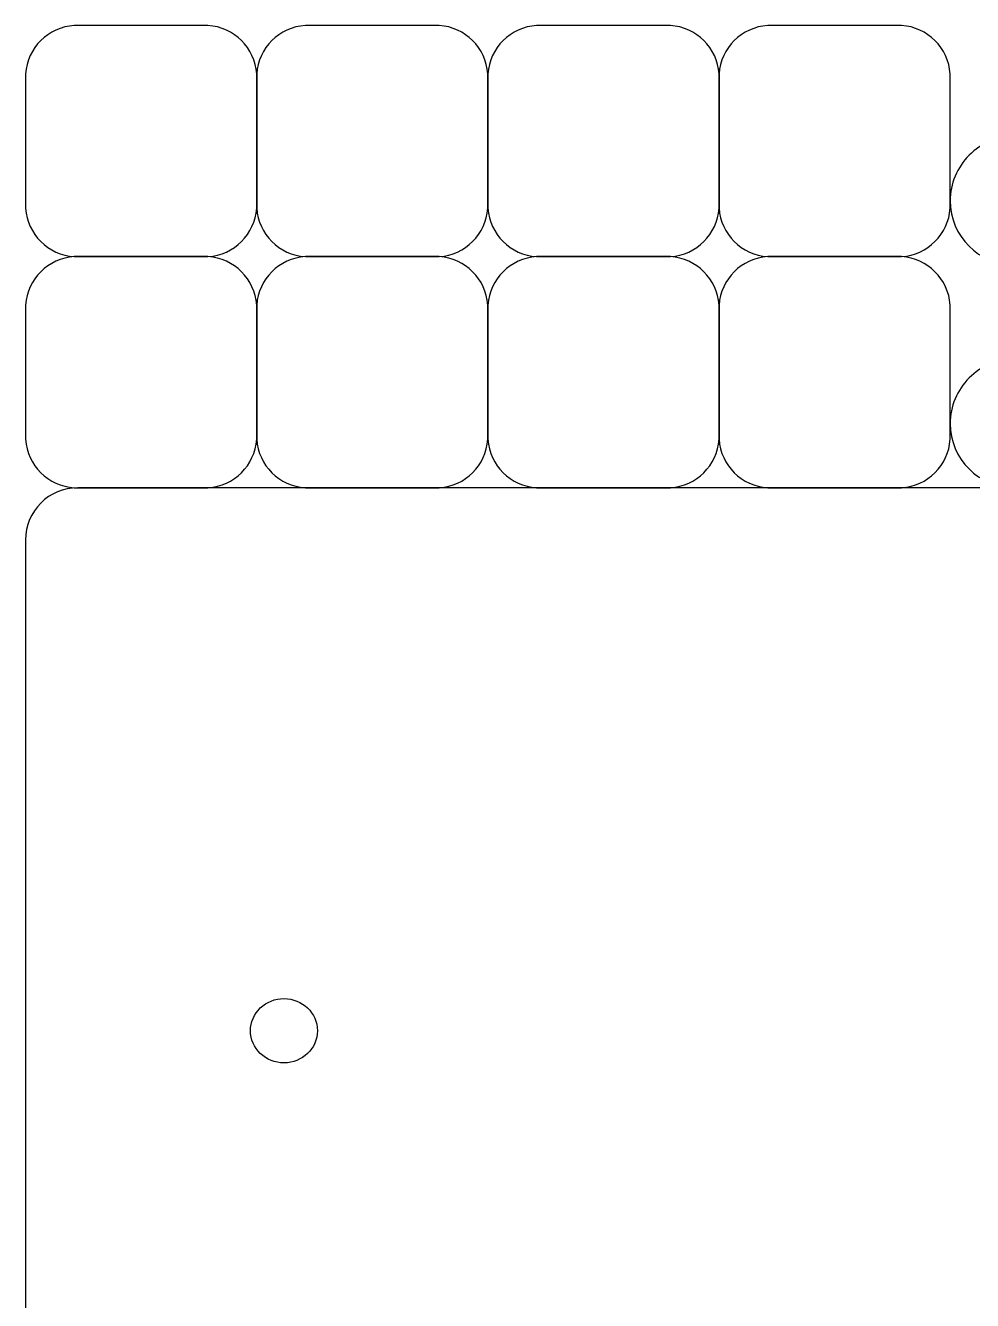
# Model space of a CAD drawing. Extents: x 0.7 to 99.3, y 0 to 99.4.
# Drawn here: x 0.72 to 37.54, y 49.68 to 99.25 of the extents above; entities that cross this region are included whole.
import ezdxf

# ---------------------------------------------------------------- set-up
doc = ezdxf.new("R2010")
doc.units = 0
doc.layers.get('0').update_dxf_attribs({"linetype": 'CONTINUOUS'})

msp = doc.modelspace()

# ---------------------------------------------------------------- linework, layer by layer
at = {"color": 7}
for p, q in [((7.8177, 99.252939), (2.616983, 99.252939)), ((2.616983, 99.252939), (2.616983, 99.252939)), ((16.804163, 99.252939), (11.603446, 99.252939)), ((11.603446, 99.252939), (11.603446, 99.252939)), ((25.790625, 99.252939), (20.589909, 99.252939)), ((20.589909, 99.252939), (20.589909, 99.252939)), ((34.777087, 99.252939), (29.576372, 99.252939)), ((29.576372, 99.252939), (29.576372, 99.252939)), ((0.72411, 97.369987), (0.72411, 92.149426)), ((9.710573, 92.149426), (9.710573, 97.369987)), ((9.710573, 97.369987), (9.710573, 92.149426)), ((18.697036, 92.149426), (18.697036, 97.369987)), ((18.697036, 97.369987), (18.697036, 92.149426)), ((27.683498, 92.149426), (27.683498, 97.369987)), ((27.683498, 97.369987), (27.683498, 92.149426)), ((36.66996, 92.149426), (36.66996, 97.369987)), ((7.8177, 90.266476), (2.616983, 90.266476)), ((2.616983, 90.266476), (2.616983, 90.266476)), ((2.616983, 90.266476), (7.8177, 90.266476)), ((16.804163, 90.266476), (11.603446, 90.266476)), ((11.603446, 90.266476), (11.603446, 90.266476)), ((11.603446, 90.266476), (16.804163, 90.266476)), ((20.589909, 90.266476), (25.790625, 90.266476)), ((25.790625, 90.266476), (20.589909, 90.266476)), ((20.589909, 90.266476), (20.589909, 90.266476)), ((34.777087, 90.266476), (29.576372, 90.266476)), ((29.576372, 90.266476), (29.576372, 90.266476)), ((29.576372, 90.266476), (34.777087, 90.266476)), ((0.72411, 88.383523), (0.72411, 83.162962)), ((9.710573, 83.162962), (9.710573, 88.383523)), ((9.710573, 88.383523), (9.710573, 83.162962)), ((18.697036, 83.162962), (18.697036, 88.383523)), ((18.697036, 88.383523), (18.697036, 83.162962)), ((27.683498, 83.162962), (27.683498, 88.383523)), ((27.683498, 88.383523), (27.683498, 83.162962)), ((36.66996, 83.162962), (36.66996, 88.383523)), ((2.616983, 81.280012), (7.8177, 81.280012)), ((97.244112, 81.280012), (2.755887, 81.280012)), ((2.755887, 81.280012), (2.755887, 81.280012)), ((11.603446, 81.280012), (16.804163, 81.280012)), ((20.589909, 81.280012), (25.790625, 81.280012)), ((29.576372, 81.280012), (34.777087, 81.280012)), ((0.72411, 79.247674), (0.72411, 2.031788)), ((10.770008, 61.418001), (10.770008, 61.418001))]:
    msp.add_line(p, q, dxfattribs=at)
for points in [[(2.616983, 99.252939), (1.600865, 99.188172), (0.794167, 98.384643), (0.72411, 97.369987)], [(9.710573, 97.369987), (9.640517, 98.384643), (8.833818, 99.188172), (7.8177, 99.252939)], [(11.603446, 99.252939), (10.587328, 99.188172), (9.78063, 98.384643), (9.710573, 97.369987)], [(18.697036, 97.369987), (18.62698, 98.384643), (17.820281, 99.188172), (16.804163, 99.252939)], [(20.589909, 99.252939), (19.573791, 99.188172), (18.767092, 98.384643), (18.697036, 97.369987)], [(27.683498, 97.369987), (27.613442, 98.384643), (26.806744, 99.188172), (25.790625, 99.252939)], [(29.576372, 99.252939), (28.560254, 99.188172), (27.753555, 98.384643), (27.683498, 97.369987)], [(36.66996, 97.369987), (36.599904, 98.384643), (35.793206, 99.188172), (34.777087, 99.252939)], [(39.169721, 94.940485), (38.506667, 94.940421), (37.870796, 94.676958), (37.401998, 94.208056)], [(37.401998, 94.208056), (36.933199, 93.739154), (36.669877, 93.103225), (36.66996, 92.440171)], [(36.66996, 92.440171), (36.670092, 91.059646), (37.789196, 89.940542), (39.169721, 89.94041)], [(0.72411, 92.149426), (0.794167, 91.134769), (1.600865, 90.331243), (2.616983, 90.266476)], [(7.8177, 90.266476), (8.833818, 90.331243), (9.640517, 91.134769), (9.710573, 92.149426)], [(9.710573, 92.149426), (9.78063, 91.134769), (10.587328, 90.331243), (11.603446, 90.266476)], [(16.804163, 90.266476), (17.820281, 90.331243), (18.62698, 91.134769), (18.697036, 92.149426)], [(18.697036, 92.149426), (18.767092, 91.134769), (19.573791, 90.331243), (20.589909, 90.266476)], [(25.790625, 90.266476), (26.806744, 90.331243), (27.613442, 91.134769), (27.683498, 92.149426)], [(27.683498, 92.149426), (27.753555, 91.134769), (28.560254, 90.331243), (29.576372, 90.266476)], [(34.777087, 90.266476), (35.793206, 90.331243), (36.599904, 91.134769), (36.66996, 92.149426)], [(2.616983, 90.266476), (1.600865, 90.201709), (0.794167, 89.39818), (0.72411, 88.383523)], [(9.710573, 88.383523), (9.640517, 89.39818), (8.833818, 90.201709), (7.8177, 90.266476)], [(11.603446, 90.266476), (10.587328, 90.201709), (9.78063, 89.39818), (9.710573, 88.383523)], [(18.697036, 88.383523), (18.62698, 89.39818), (17.820281, 90.201709), (16.804163, 90.266476)], [(20.589909, 90.266476), (19.573791, 90.201709), (18.767092, 89.39818), (18.697036, 88.383523)], [(27.683498, 88.383523), (27.613442, 89.39818), (26.806744, 90.201709), (25.790625, 90.266476)], [(29.576372, 90.266476), (28.560254, 90.201709), (27.753555, 89.39818), (27.683498, 88.383523)], [(36.66996, 88.383523), (36.599904, 89.39818), (35.793206, 90.201709), (34.777087, 90.266476)], [(39.169721, 86.280087), (38.506667, 86.280024), (37.870796, 86.01656), (37.401998, 85.547658)], [(37.401998, 85.547658), (36.933199, 85.078756), (36.669877, 84.442827), (36.66996, 83.779773)], [(36.66996, 83.779773), (36.670092, 82.399248), (37.789196, 81.280144), (39.169721, 81.280012)], [(0.72411, 83.162962), (0.794167, 82.148306), (1.600865, 81.344779), (2.616983, 81.280012)], [(7.8177, 81.280012), (8.833818, 81.344779), (9.640517, 82.148306), (9.710573, 83.162962)], [(9.710573, 83.162962), (9.78063, 82.148306), (10.587328, 81.344779), (11.603446, 81.280012)], [(16.804163, 81.280012), (17.820281, 81.344779), (18.62698, 82.148306), (18.697036, 83.162962)], [(18.697036, 83.162962), (18.767092, 82.148306), (19.573791, 81.344779), (20.589909, 81.280012)], [(25.790625, 81.280012), (26.806744, 81.344779), (27.613442, 82.148306), (27.683498, 83.162962)], [(27.683498, 83.162962), (27.753555, 82.148306), (28.560254, 81.344779), (29.576372, 81.280012)], [(34.777087, 81.280012), (35.793206, 81.344779), (36.599904, 82.148306), (36.66996, 83.162962)], [(2.755887, 81.280012), (1.630159, 81.280012), (0.72411, 80.373402), (0.72411, 79.247674)], [(9.469694, 60.16787), (9.469658, 60.499465), (9.606649, 60.817487), (9.850518, 61.051945)], [(9.850518, 61.051945), (10.094387, 61.286402), (10.425148, 61.418081), (10.770008, 61.418001)], [(10.770008, 61.418001), (11.48794, 61.417877), (12.069849, 60.858189), (12.069774, 60.16787)], [(9.850509, 59.283778), (9.606639, 59.518241), (9.469651, 59.83627), (9.469694, 60.16787)], [(12.069774, 60.16787), (12.069864, 59.47754), (11.48795, 58.917837), (10.770008, 58.917713)], [(10.770008, 58.917713), (10.425144, 58.917633), (10.094378, 59.049315), (9.850509, 59.283778)]]:
    msp.add_open_spline(points, degree=3, dxfattribs=at)

doc.saveas('drawing.dxf')
